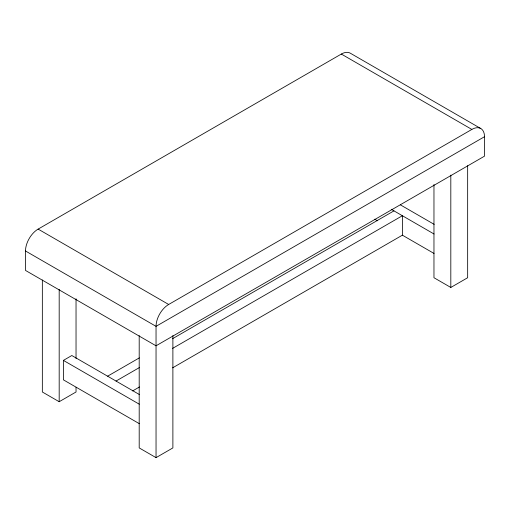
<?xml version="1.0" encoding="UTF-8"?>
<svg xmlns="http://www.w3.org/2000/svg" width="510" height="510" viewBox="0 0 510 510"><rect width="100%" height="100%" fill="white"/><g stroke="black" fill="none" stroke-linecap="round" stroke-linejoin="round"><path stroke-width="0.76" d="M341.324 54.054L471.865 129.425A17.863 10.315 -60 0 1 484.5 136.718L484.5 156.168L156.041 345.799L25.5 270.434L25.5 250.984A17.863 10.315 -60 0 1 38.135 229.105L341.324 54.054A17.863 10.315 -60 0 1 350.262 53.167L480.803 128.539M139.268 423.644L63.399 379.842L63.399 360.392L71.821 355.527L139.44 394.568M172.884 335.58L172.884 447.914L156.041 457.636L156.041 326.349A17.863 10.315 -60 0 1 168.676 304.47L471.865 129.425M484.5 136.718L156.041 326.349L25.5 250.984M42.343 279.964L42.343 391.992L59.185 401.721L76.035 391.992L76.035 387.217M107.616 376.189L139.357 357.867M172.476 338.742L393.962 210.872M116.038 381.053L139.498 367.512M172.616 348.387L402.384 215.73L402.384 235.18L172.616 367.837M132.594 390.94L139.498 386.956M433.965 184.518L433.965 277.727L450.814 287.455L467.657 277.727L467.657 165.699M400.388 204.854L434.188 224.368M391.208 209.278L434.048 234.013M374.691 219.192L377.445 220.779M402.384 235.18L434.048 253.464M38.135 229.105L168.676 304.47M63.399 360.392L139.268 404.194M156.041 457.636L139.198 447.914L139.198 335.58M450.814 175.121L450.814 287.455M76.035 298.784L76.035 358.536M59.185 289.387L59.185 401.721"/></g></svg>
